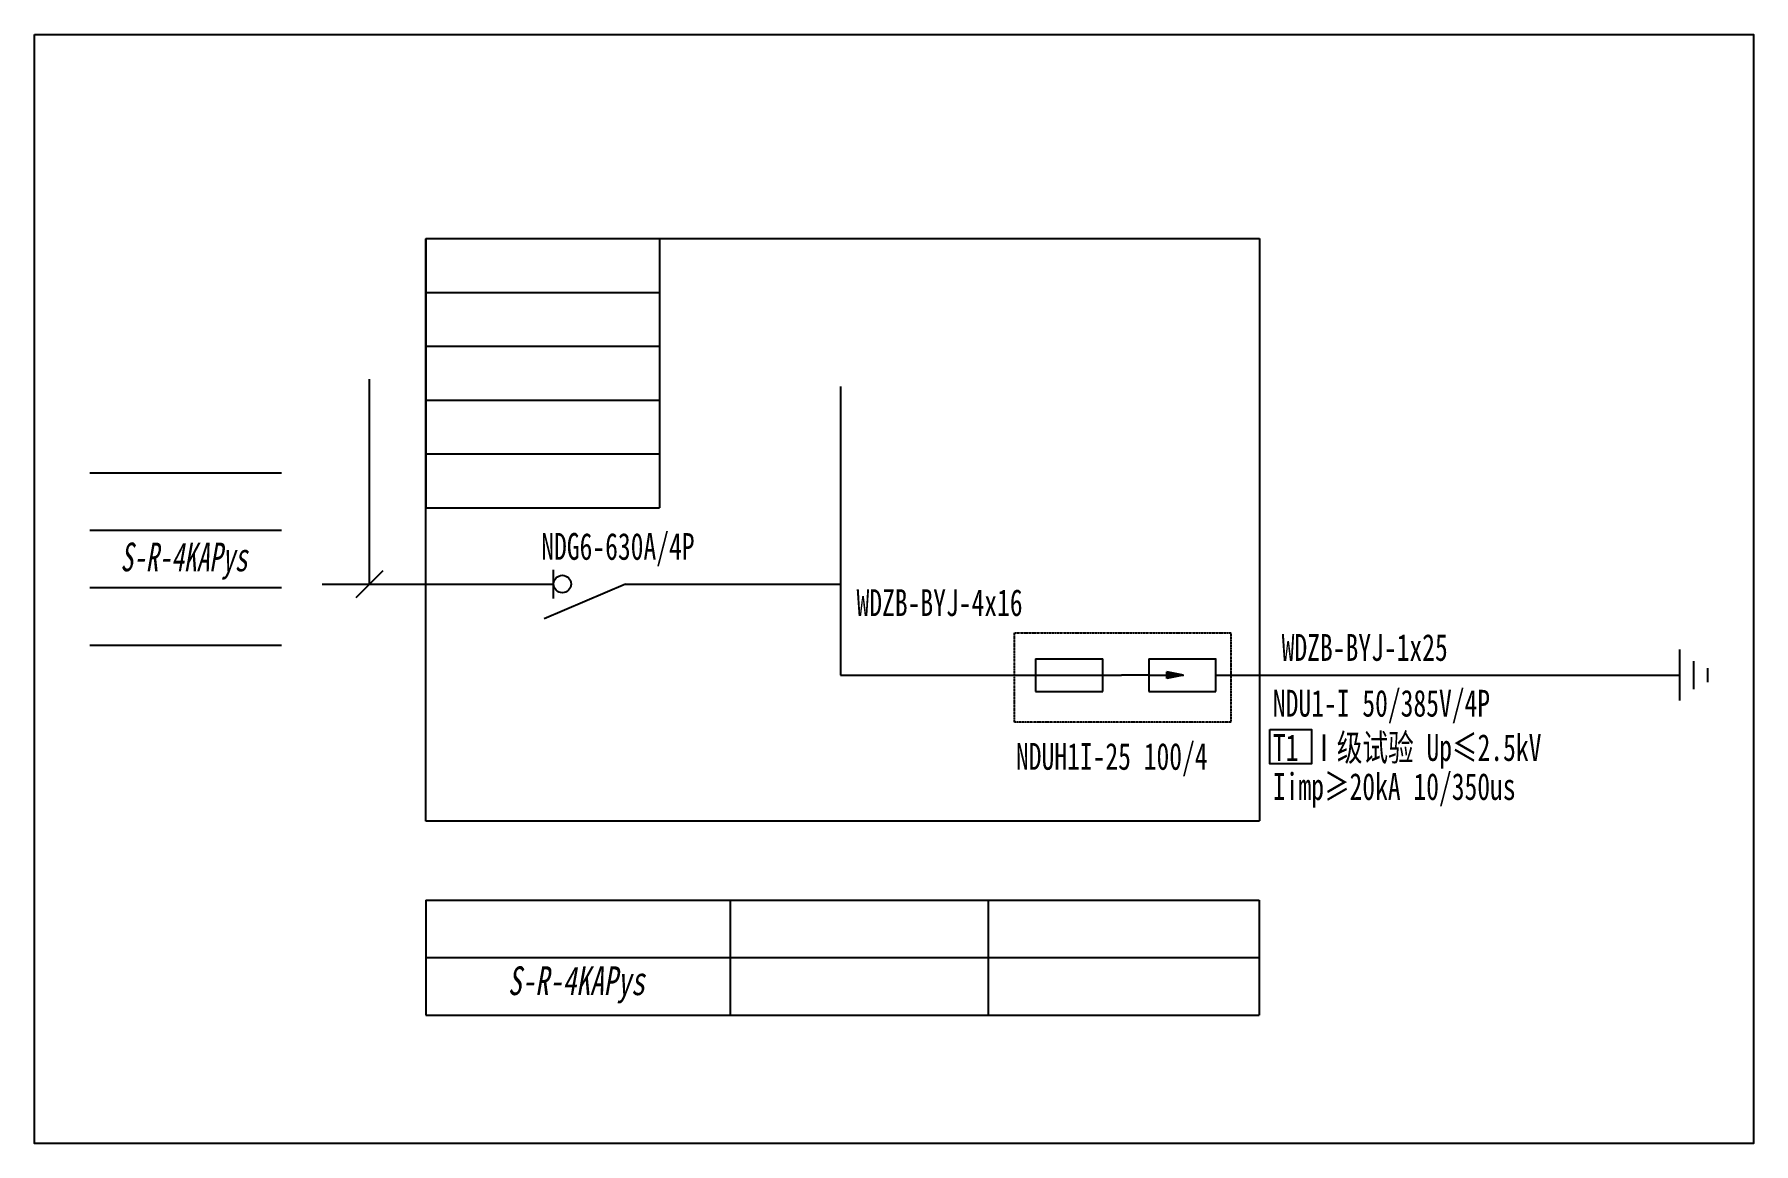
# Model space of a CAD drawing. Extents: x 376944 to 379298, y 372138 to 373657.
import ezdxf
from ezdxf.enums import TextEntityAlignment as Align

# ---------------------------------------------------------------- set-up
doc = ezdxf.new("R2010")
doc.units = 0
doc.header["$MEASUREMENT"] = 0
doc.linetypes.add('DASHED2', pattern=[0.375, 0.25, -0.125])
doc.linetypes.add('E14-QF-OBOX-2、3栋竖向及配电箱系统图_设计区$0$$1$DASHED', pattern=[0.75, 0.5, -0.25])
for name, color, linetype in [('D_E_Eqpm(强电设备)', 100, 'Continuous'), ('D_E_Eqpm（强电设备）', 100, 'Continuous'), ('D_E_Text(强电文字)', 51, 'Continuous'), ('D_E_Text（强电文字）', 51, 'Continuous'), ('D_E_Wire（强电线缆）', 10, 'Continuous'), ('D_T_TableDim（表格尺寸）', 255, 'Continuous'), ('系统图', 220, 'Continuous')]:
    doc.layers.add(name, color=color, linetype=linetype)
doc.styles.add('E14-QF-OBOX-2、3栋竖向及配电箱系统图_设计区$0$$1$电气箱', font='simhei.ttf', dxfattribs={"width": 0.8, "oblique": 10})
doc.styles.add('E14-QF-OBOX-2、3栋竖向及配电箱系统图_设计区$0$电气箱', font='simhei.ttf', dxfattribs={"width": 0.8, "oblique": 10})
doc.styles.add('电气', font='', dxfattribs={"width": 0.7})
doc.styles.get('电气').set_extended_font_data('SimSun')

msp = doc.modelspace()

# ---------------------------------------------------------------- linework, layer by layer
at = {"linetype": 'E14-QF-OBOX-2、3栋竖向及配电箱系统图_设计区$0$$1$DASHED'}
for p, q in [((377480.5, 373377.4), (378621.8, 373377.4)), ((377480.5, 372579.2), (377480.5, 373377.4)), ((378621.8, 373377.4), (378621.8, 372579.2)), ((378621.8, 372579.2), (377480.5, 372579.2))]:
    msp.add_line(p, q, dxfattribs=at)
at = {"color": 1}
msp.add_line((377753.8, 372904), (378048.1, 372904), dxfattribs=at)
at = {"linetype": 'DASHED2'}
msp.add_lwpolyline([(378286.4, 372837.1), (378582.7, 372837.1), (378582.7, 372715), (378286.4, 372715)], close=True, dxfattribs=at)
at = {"layer": 'D_E_Eqpm(强电设备)'}
for p, q in [((378315.3, 372801.6), (378407.6, 372801.6)), ((378315.3, 372801.6), (378315.3, 372756.9)), ((378407.3, 372756.9), (378407.3, 372801.6)), ((378470.2, 372801.6), (378562.5, 372801.6)), ((378470.2, 372801.6), (378470.2, 372756.9)), ((378518.1, 372779.3), (378494.9, 372784)), ((378494.9, 372774.5), (378494.9, 372784)), ((378562.2, 372756.9), (378562.2, 372801.6)), ((378315.3, 372756.9), (378407.3, 372756.9)), ((378470.2, 372779.3), (378433, 372779.3)), ((378470.2, 372779.3), (378518.1, 372779.3)), ((378470.2, 372756.9), (378562.2, 372756.9)), ((378518.1, 372779.3), (378494.9, 372774.5))]:
    msp.add_line(p, q, dxfattribs=at)
msp.add_solid([(378494.9, 372774.5), (378518.1, 372779.3), (378494.9, 372784)], dxfattribs=at)
at = {"layer": 'D_E_Eqpm（强电设备）'}
for p, q in [((377655.4, 372884.4), (377655.4, 372923.7)), ((377753.8, 372904), (377642.7, 372856.4))]:
    msp.add_line(p, q, dxfattribs=at)
msp.add_circle((377667.4, 372904), 12, dxfattribs=at)
at = {"layer": 'D_E_Text（强电文字）'}
for p, q in [((377480.5, 373377.4), (377480.5, 373008.4)), ((377480.5, 373377.4), (377800.2, 373377.4)), ((377800.2, 373377.4), (377800.2, 373008.4)), ((377480.5, 373303.6), (377800.2, 373303.6)), ((377480.5, 373229.8), (377800.2, 373229.8)), ((377403.4, 372904), (377403.4, 373184.6)), ((377480.5, 373156), (377800.2, 373156)), ((377480.5, 373082.2), (377800.2, 373082.2)), ((377480.5, 373008.4), (377800.2, 373008.4)), ((377384.9, 372885.5), (377422, 372922.6))]:
    msp.add_line(p, q, dxfattribs=at)
msp.add_lwpolyline([(378636.3, 372704.7), (378693.3, 372704.7), (378693.3, 372657.8), (378636.3, 372657.8)], close=True, dxfattribs=at)
at = {"layer": 'D_E_Wire（强电线缆）', "ltscale": 0.5}
msp.add_line((378048.1, 373174.8), (378048.1, 372779.3), dxfattribs=at)
at = {"layer": 'D_E_Wire（强电线缆）'}
for p, q in [((377338.7, 372904), (377655.4, 372904)), ((379197.4, 372744.3), (379197.4, 372814.4)), ((379216.5, 372760.2), (379216.5, 372798.4)), ((379235.6, 372769.7), (379235.6, 372788.9)), ((378048.1, 372779.3), (378433, 372779.3)), ((378562.2, 372779.3), (379197.4, 372779.3))]:
    msp.add_line(p, q, dxfattribs=at)
at = {"layer": 'D_T_TableDim（表格尺寸）', "color": 255}
for p, q in [((377020.6, 373056.5), (377282.9, 373056.5)), ((377020.6, 372977.8), (377282.9, 372977.8)), ((377020.6, 372899.1), (377282.9, 372899.1)), ((377020.6, 372820.4), (377282.9, 372820.4))]:
    msp.add_line(p, q, dxfattribs=at)
at = {"layer": 'D_T_TableDim（表格尺寸）', "ltscale": 3.5}
for p, q in [((377480.5, 372471), (378621.6, 372471)), ((377480.5, 372471), (377480.5, 372313.6)), ((377897.4, 372471), (377897.4, 372313.6)), ((378250.6, 372471), (378250.6, 372313.6)), ((378621.6, 372471), (378621.6, 372313.6)), ((377480.5, 372392.3), (378621.6, 372392.3)), ((377480.5, 372392.3), (378621.6, 372392.3)), ((377897.4, 372392.3), (377897.4, 372313.6)), ((378250.6, 372392.3), (378250.6, 372313.6)), ((377480.5, 372313.6), (378621.6, 372313.6))]:
    msp.add_line(p, q, dxfattribs=at)
at = {"layer": '系统图', "ltscale": 9973.992009}
msp.add_lwpolyline([(376944.5, 373657), (379298.5, 373657), (379298.5, 372137.5), (376944.5, 372137.5)], close=True, dxfattribs=at)

# ---------------------------------------------------------------- texts
at = {"layer": 'D_E_Text(强电文字)', "style": '电气', "width": 0.7}
for s, p in [('WDZB-BYJ-4x16', (378070.2, 372860.2)), ('WDZB-BYJ-1x25', (378652.3, 372798.8)), ('T1 Ⅰ级试验 Up≤2.5kV ', (378640.3, 372661.7)), ('Iimp≥20kA 10/350us', (378640.3, 372608.3))]:
    msp.add_text(s, height=36.732, dxfattribs=at).set_placement(p)
at = {"layer": 'D_E_Text(强电文字)', "color": 51, "true_color": 0xffff7f, "style": '电气', "width": 0.7}
msp.add_text('NDU1-I 50/385V/4P', height=36.732, dxfattribs=at).set_placement((378640.3, 372722.4))
at = {"layer": 'D_E_Text（强电文字）', "color": 1, "style": '电气', "width": 0.7}
msp.add_text('NDG6-630A/4P', height=36.732, dxfattribs=at).set_placement((377743.5, 372952.6), align=Align.MIDDLE)
at = {"layer": 'D_E_Text（强电文字）', "color": 7, "style": 'E14-QF-OBOX-2、3栋竖向及配电箱系统图_设计区$0$$1$电气箱', "oblique": 10, "width": 0.65}
msp.add_text('S-R-4KAPys', height=39.36, dxfattribs=at).set_placement((377149.2, 372935.7), align=Align.MIDDLE)
at = {"layer": 'D_E_Text（强电文字）', "color": 51, "true_color": 0xffff7f, "style": '电气', "width": 0.7}
msp.add_text('NDUH1I-25 100/4', height=36.732, dxfattribs=at).set_placement((378288.5, 372649.6))
at = {"layer": 'D_E_Text（强电文字）', "style": 'E14-QF-OBOX-2、3栋竖向及配电箱系统图_设计区$0$电气箱', "oblique": 10, "width": 0.7}
msp.add_text('S-R-4KAPys', height=39.36, dxfattribs=at).set_placement((377686.5, 372355.2), align=Align.MIDDLE)

doc.saveas('drawing.dxf')
